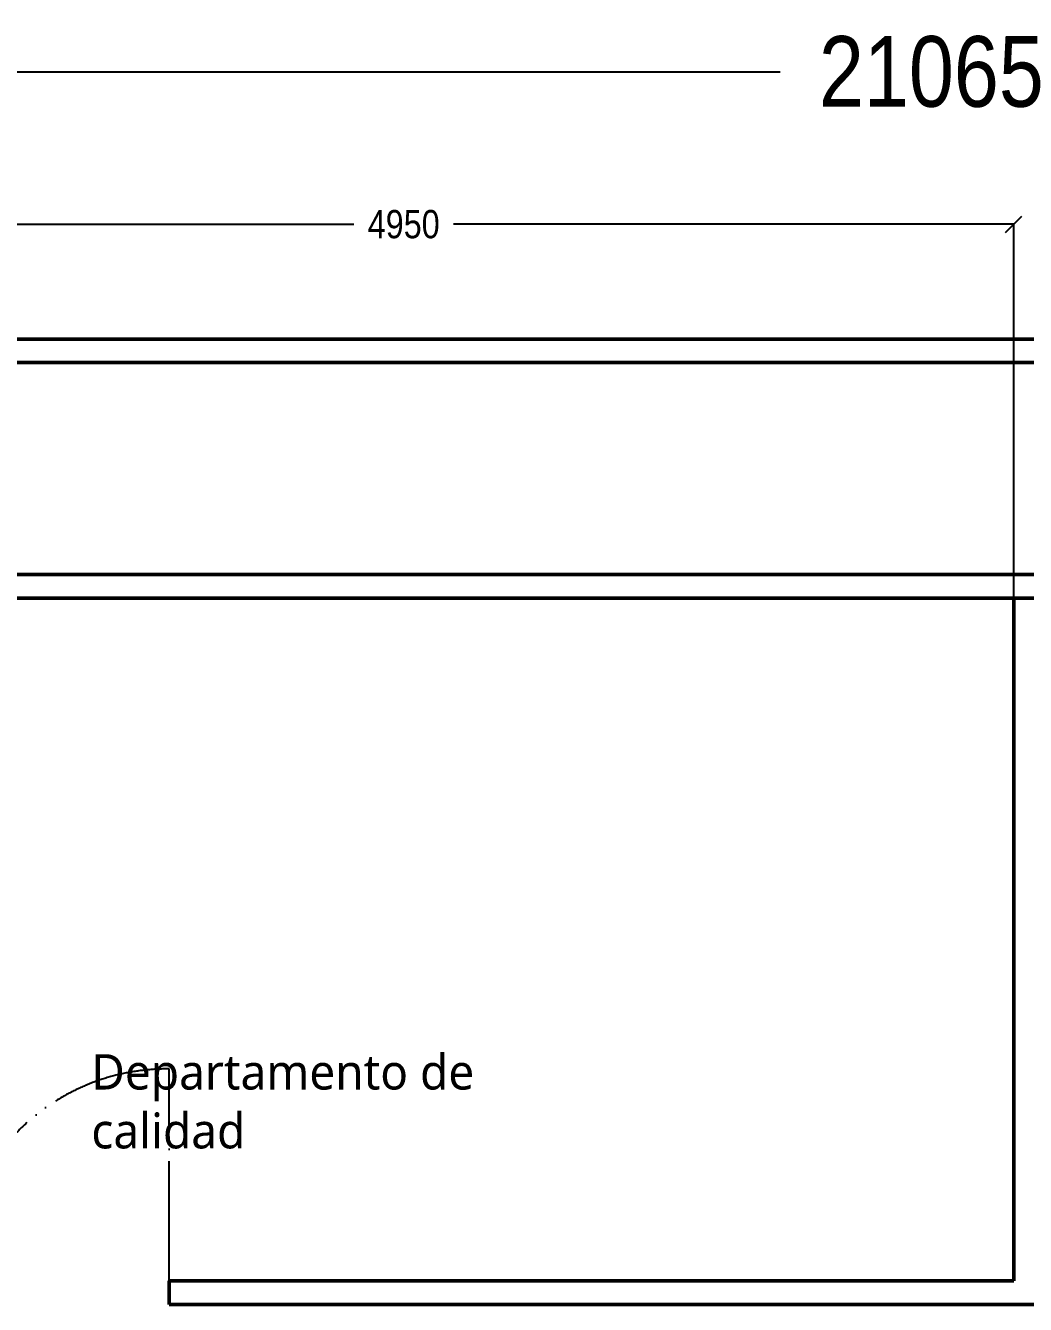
# Model space of a CAD drawing. Header units: millimetres. Extents: x 44692 to 172587, y -26854 to 14445.
# Drawn here: x 58959 to 63207, y -3952 to 1479 of the extents above; entities that cross this region are included whole.
import ezdxf

# ---------------------------------------------------------------- set-up
doc = ezdxf.new("R2010")
doc.units = ezdxf.units.MM
doc.header["$LTSCALE"] = 100
doc.linetypes.add('DIVIDEX2', pattern=[6.604, 5.08, -0.508, 0, -0.508, 0, -0.508])
for name, color, linetype in [('Cotas secundarias', 41, 'Continuous'), ('Puertas', 43, 'DIVIDEX2'), ('rotulo', 211, 'Continuous')]:
    doc.layers.add(name, color=color, linetype=linetype)
doc.layers.add('Paredes', color=7, linetype='Continuous', lineweight=50)
doc.styles.add('OpenSans', font='OpenSans-Regular.ttf')
doc.styles.add('OpenSansCondensed-Light', font='OpenSansCondensed-Light.ttf')
doc.dimstyles.new('Cotas Mateo', dxfattribs={"dimtxt": 120, "dimasz": 70, "dimexe": 0.375, "dimexo": 0.125, "dimgap": 0.1, "dimtad": 1, "dimdec": 0, "dimzin": 12, "dimdsep": 46, "dimtxsty": 'OpenSansCondensed-Light', "dimblk": 'OBLIQUE', "dimcen": 2.5, "dimazin": 3, "dimtfac": 0.5, "dimtdec": 0, "dimtmove": 2, "dimatfit": 3, "dimarcsym": 0})
doc.dimstyles.new('Cotas Mateo 2', dxfattribs={"dimtxt": 300, "dimasz": 100, "dimexe": 0.375, "dimexo": 0.125, "dimgap": 0.1, "dimtad": 1, "dimzin": 12, "dimdsep": 46, "dimtxsty": 'OpenSansCondensed-Light', "dimblk": 'OBLIQUE', "dimcen": 2.5, "dimazin": 3, "dimtfac": 0.5, "dimtmove": 2, "dimatfit": 3, "dimarcsym": 0})

# ---------------------------------------------------------------- blocks, each defined once
blk = doc.blocks.new('_OBLIQUE')
at = {"color": 0, "linetype": 'ByBlock'}
blk.add_line((-0.5, -0.5), (0.5, 0.5), dxfattribs=at)
blk = doc.blocks.new('*D58')
at = {"layer": 'Cotas secundarias', "color": 0, "lineweight": -2, "transparency": 16777216}
for p, q in [((51869.6, 147.7), (51869.6, 1282.1)), ((51869.6, 1281.8), (62164.5, 1281.8)), ((72965.5, 1281.8), (63450.4, 1281.8)), ((72965.5, 147.7), (72965.5, 1282.1))]:
    blk.add_line(p, q, dxfattribs=at)
at = {"layer": 'Defpoints', "color": 0, "transparency": 16777216}
for p in [(72965.5, 1281.8), (51869.6, 147.6), (72965.5, 147.6)]:
    blk.add_point(p, dxfattribs=at)
at = {"layer": 'Cotas secundarias', "color": 0, "lineweight": -2, "transparency": 16777216, "xscale": 100, "yscale": 100, "zscale": 100, "rotation": 180}
blk.add_blockref('_OBLIQUE', (51869.6, 1281.8), dxfattribs=at)
at = {"layer": 'Cotas secundarias', "color": 0, "lineweight": -2, "transparency": 16777216, "xscale": 100, "yscale": 100, "zscale": 100}
blk.add_blockref('_OBLIQUE', (72965.5, 1281.8), dxfattribs=at)
at = {"layer": 'Cotas secundarias', "color": 0, "transparency": 16777216, "insert": (62807.4, 1281.8), "char_height": 300, "attachment_point": 5, "style": 'OpenSansCondensed-Light'}
blk.add_mtext('21065', dxfattribs=at)
blk = doc.blocks.new('*D61')
at = {"layer": 'Cotas secundarias', "color": 0, "lineweight": -2, "transparency": 16777216}
for p, q in [((58203.1, -952.7), (58203.1, 635)), ((58203.1, 634.6), (60353.8, 634.6)), ((63157.1, 634.6), (60776.8, 634.6)), ((63157.1, -952.7), (63157.1, 635))]:
    blk.add_line(p, q, dxfattribs=at)
at = {"layer": 'Defpoints', "color": 0, "transparency": 16777216}
for p in [(63157.1, 634.6), (58203.1, -952.8), (63157.1, -952.8)]:
    blk.add_point(p, dxfattribs=at)
at = {"layer": 'Cotas secundarias', "color": 0, "lineweight": -2, "transparency": 16777216, "xscale": 70, "yscale": 70, "zscale": 70, "rotation": 180}
blk.add_blockref('_OBLIQUE', (58203.1, 634.6), dxfattribs=at)
at = {"layer": 'Cotas secundarias', "color": 0, "lineweight": -2, "transparency": 16777216, "xscale": 70, "yscale": 70, "zscale": 70}
blk.add_blockref('_OBLIQUE', (63157.1, 634.6), dxfattribs=at)
at = {"layer": 'Cotas secundarias', "color": 0, "transparency": 16777216, "insert": (60565.3, 634.6), "char_height": 120, "attachment_point": 5, "style": 'OpenSansCondensed-Light'}
blk.add_mtext('4950', dxfattribs=at)

msp = doc.modelspace()

# ---------------------------------------------------------------- linework, layer by layer
at = {"layer": 'Paredes'}
for p, q in [((51869.589, 147.555), (72965.508, 147.555)), ((51969.589, 47.555), (72965.508, 47.555)), ((57369.589, -852.445), (63357.067, -852.445)), ((63357.067, -952.64), (57425.196, -952.761)), ((63157.067, -3852.442), (63157.067, -952.445)), ((59568.21, -3852.442), (63157.067, -3852.442)), ((59568.254, -3852.442), (59568.254, -3952.442)), ((63457.067, -3952.442), (59568.254, -3952.442)), ((59568.254, -3952.442), (63157.067, -3952.442)), ((72058.876, -3952.442), (62157.067, -3952.442)), ((63157.067, -3952.442), (63257.067, -3952.442)), ((63157.067, -3952.442), (63257.067, -3952.442))]:
    msp.add_line(p, q, dxfattribs=at)
at = {"layer": 'Puertas'}
msp.add_line((59568.254, -3852.442), (59568.254, -2952.442), dxfattribs=at)
msp.add_arc((59559.422, -3843.61), 891.211, 89.432158, 180.567842, dxfattribs=at)

# ---------------------------------------------------------------- texts
at = {"layer": 'rotulo', "insert": (59238.016, -2889.822), "char_height": 150, "width": 1818.40466, "attachment_point": 1, "style": 'OpenSans'}
msp.add_mtext('Departamento de calidad', dxfattribs=at)

# ---------------------------------------------------------------- dimensions: what is measured, and where the dimension line sits
at = {"layer": 'Cotas secundarias'}
for base, p1, p2, text, dimstyle, picture, middle in [((72965.508, 1281.774), (51869.589, 147.555), (72965.508, 147.555), '21065', 'Cotas Mateo 2', '*D58', (62807.449, 1281.774)), ((63157.067, 634.627), (58203.138, -952.79), (63157.067, -952.79), '4950', 'Cotas Mateo', '*D61', (60565.292, 634.627))]:
    dim = msp.add_linear_dim(base=base, p1=p1, p2=p2, text=text, dimstyle=dimstyle, dxfattribs=at)
    dim.commit()
    dim.dimension.update_dxf_attribs({"geometry": picture, "text_midpoint": middle, "dimtype": 160})

doc.saveas('drawing.dxf')
